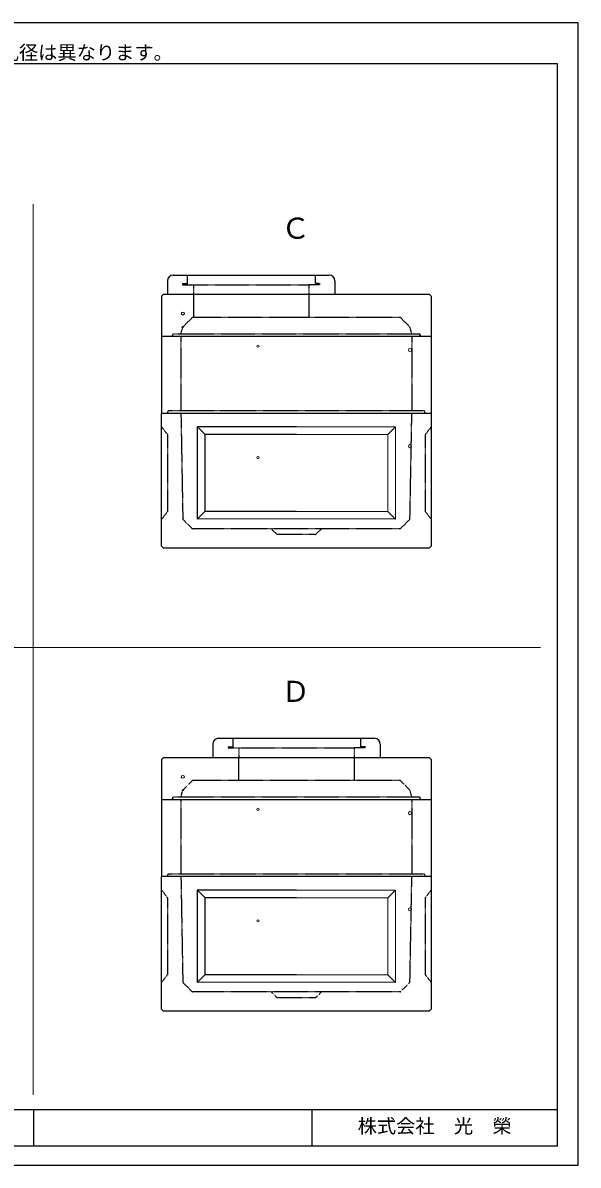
# Model space of a CAD drawing. Units: millimetres, scale not verified. Extents: x -420 to 421, y -297 to 297.
# Drawn here: x 132 to 421, y -297 to 297 of the extents above; entities that cross this region are included whole.
import ezdxf
from ezdxf.enums import TextEntityAlignment as Align

# ---------------------------------------------------------------- set-up
doc = ezdxf.new("R2010")
doc.units = ezdxf.units.MM
doc.header["$PDMODE"] = 32
doc.header["$PDSIZE"] = 0.5
doc.linetypes.add('USER2', pattern=[4.7625, 3.175, -1.5875])
doc.layers.add('0-0', color=7, linetype='Continuous')
for name, color, linetype, lineweight in [('0-1_0', 9, 'Continuous', 25), ('0-2_dims', 7, 'Continuous', 18), ('0-3_pen1実線', 4, 'Continuous', 13), ('0-4_pen2実線', 3, 'Continuous', 13), ('0-5_pen3実線', 7, 'Continuous', 25), ('0-6_pen4実線', 7, 'Continuous', 25), ('0-7_pen2破線', 3, 'USER2', 25), ('0-9_draw', 7, 'Continuous', 13)]:
    doc.layers.add(name, color=color, linetype=linetype, lineweight=lineweight)
doc.styles.add('ＭＳ ゴシック', font='')
doc.styles.get('ＭＳ ゴシック').set_extended_font_data('MS Gothic')

# ---------------------------------------------------------------- blocks, each defined once
blk = doc.blocks.new('部分図 1')
at = {"layer": '0-1_0'}
blk.add_lwpolyline([(0, 0), (16824, 0), (16824, 11878), (0, 11878)], close=True, dxfattribs=at)
at = {"layer": '0-2_dims'}
for p, q in [((11159.96, 731.96), (11159.96, 9993)), ((16434, 5383), (5700, 5383))]:
    blk.add_line(p, q, dxfattribs=at)
at = {"layer": '0-3_pen1実線'}
for p, q in [((14026.1, 9149.1), (14032.05, 9155.05)), ((14498.1, 4333.1), (14504.05, 4339.05))]:
    blk.add_line(p, q, dxfattribs=at)
at = {"layer": '0-4_pen2実線'}
for centre, radius in [((12716, 8855.02), 16), ((13496, 8516), 12), ((15076, 8476), 16), ((15076, 7476.6), 16), ((13496, 7356.6), 12), ((12716.01, 4039), 16), ((13496, 3700), 12), ((15076, 3660), 16), ((15076, 2660.6), 16), ((13496, 2540.6), 12)]:
    blk.add_circle(centre, radius, dxfattribs=at)
at = {"layer": '0-5_pen3実線'}
for p, q in [((12556.1, 9195.05), (12556.1, 9055.05)), ((12616.1, 9255.05), (14236.1, 9255.05)), ((14296.1, 9195.05), (14296.1, 9055.05)), ((12496, 9035.02), (12516, 9055.02)), ((12496, 9035.02), (12496, 8615.02)), ((12516, 9055.02), (15276, 9055.02)), ((15296, 9035.02), (15276, 9055.02)), ((15296, 9035.02), (15296, 8615.02)), ((12496, 8616), (12496, 7816)), ((15296, 8615.02), (12496, 8615.02)), ((12496, 6436.6), (12496, 7816.6)), ((12868, 7676.6), (12948, 7596.6)), ((12946, 6796.6), (12866, 6716.6)), ((13896, 6796.6), (12946, 6796.6)), ((14926, 6716.6), (12868.7, 6719.3)), ((12496, 6436.6), (12516, 6416.6)), ((15276, 6416.6), (12516, 6416.6)), ((13088.1, 4439.05), (14708.1, 4439.05)), ((13028.1, 4379.05), (13028.1, 4239.05)), ((14768.1, 4379.05), (14768.1, 4239.05)), ((12496.01, 4219), (12516.01, 4239)), ((12496.01, 4219), (12496.01, 3799)), ((12516.01, 4239), (15276.01, 4239)), ((15296.01, 4219), (15276.01, 4239)), ((15296.01, 4219), (15296.01, 3799)), ((12496, 3800), (12496, 3000)), ((15296.01, 3799), (12496.01, 3799)), ((12496, 1620.6), (12496, 3000.6)), ((12868, 2860.6), (12948, 2780.6)), ((12946, 1980.6), (12866, 1900.6)), ((14926, 1900.6), (12868.7, 1903.3)), ((13896, 1980.6), (12946, 1980.6)), ((12496, 1620.6), (12516, 1600.6)), ((15276, 1600.6), (12516, 1600.6)), ((11164, 580), (11164, 200))]:
    blk.add_line(p, q, dxfattribs=at)
for points in [[(15296, 8616), (15296, 7816), (12496, 7816)], [(15296, 7816.6), (15296, 6436.6), (15276, 6416.6)], [(13896, 7676.6), (12866, 7676.6), (12866, 6716.6)], [(13896, 7596.6), (12946, 7596.6), (12946, 6796.6)], [(15296, 3800), (15296, 3000), (12496, 3000)], [(15296, 3000.6), (15296, 1620.6), (15276, 1600.6)], [(13896, 2860.6), (12866, 2860.6), (12866, 1900.6)], [(13896, 2780.6), (12946, 2780.6), (12946, 1980.6)]]:
    blk.add_lwpolyline(points, dxfattribs=at)
for centre, start, end in [((12616.1, 9195.05), 90, 180), ((14236.1, 9195.05), 0, 90), ((13088.1, 4379.05), 90, 180), ((14708.1, 4379.05), 0, 90)]:
    blk.add_arc(centre, 60, start, end, dxfattribs=at)
at = {"layer": '0-6_pen4実線'}
for p, q in [((200, 580), (16610, 580)), ((14055, 580), (14055, 200))]:
    blk.add_line(p, q, dxfattribs=at)
blk.add_lwpolyline([(200, 200), (16610, 200), (16610, 11452), (200, 11452)], close=True, dxfattribs=at)
at = {"layer": '0-7_pen2破線'}
for p, q in [((12714.1, 9167.05), (12714.1, 9155.05)), ((12714.1, 9167.05), (12762.1, 9167.05)), ((12714.1, 9155.05), (14026.1, 9155.05)), ((12762.1, 9255.05), (12762.1, 9155.05)), ((12826.1, 9155.05), (12826.1, 9055.05)), ((14138.1, 9155.05), (14026.1, 9155.05)), ((14026.1, 9155.05), (14026.1, 9055.05)), ((14090.1, 9255.05), (14090.1, 9167.05)), ((14138.1, 9167.05), (14090.1, 9167.05)), ((14138.1, 9167.05), (14138.1, 9155.05)), ((12826, 9055.02), (12826, 8815.02)), ((14026, 9055.02), (14026, 8815.02)), ((12716, 8715.02), (12816, 8815.02)), ((13896, 8815.02), (12816, 8815.02)), ((14976, 8815.02), (13896, 8815.02)), ((15076, 8715.02), (14976, 8815.02)), ((12696, 8645.02), (12716, 8715.02)), ((15096, 8645.02), (15076, 8715.02)), ((12616, 8645.02), (12606, 8615.02)), ((12606, 8615.02), (12616, 8645.02)), ((12616, 8645.02), (15176, 8645.02)), ((12696, 8616), (12696, 7846)), ((15096, 8616), (15096, 7846)), ((12556, 7816), (12566, 7846)), ((12566, 7846), (13896, 7846)), ((13896, 7846), (15226, 7846)), ((15236, 7816), (15226, 7846)), ((15076, 6716.6), (15096, 7816.6)), ((12496, 7676.6), (12556, 7596.6)), ((12556, 7596.6), (12556, 6796.6)), ((12556, 6796.6), (12496, 6716.6)), ((14976, 6616.6), (15076, 6716.6)), ((14976, 6616.6), (12816, 6616.6)), ((14096, 6556.6), (14156, 6616.6)), ((13234.1, 4439.05), (13234.1, 4339.05)), ((14562.1, 4439.05), (14562.1, 4351.05)), ((13186.1, 4351.05), (13186.1, 4339.05)), ((13186.1, 4351.05), (13234.1, 4351.05)), ((13186.1, 4339.05), (14498.1, 4339.05)), ((13298.1, 4339.05), (13298.1, 4239.05)), ((14610.1, 4339.05), (14498.1, 4339.05)), ((14498.1, 4339.05), (14498.1, 4239.05)), ((14610.1, 4351.05), (14562.1, 4351.05)), ((14610.1, 4351.05), (14610.1, 4339.05)), ((13296.41, 4239), (13296.41, 3999)), ((14495.37, 4239), (14495.37, 3999)), ((12716.01, 3899), (12816.01, 3999)), ((13896.01, 3999), (12816.01, 3999)), ((14976.01, 3999), (13896.01, 3999)), ((15076.01, 3899), (14976.01, 3999)), ((12616.01, 3829), (12606.01, 3799)), ((12606.01, 3799), (12616.01, 3829)), ((12616.01, 3829), (15176.01, 3829)), ((12696.01, 3829), (12716.01, 3899)), ((15096.01, 3829), (15076.01, 3899)), ((12696, 3800), (12696, 3030)), ((15096, 3800), (15096, 3030)), ((12556, 3000), (12566, 3030)), ((12566, 3030), (13896, 3030)), ((13896, 3030), (15226, 3030)), ((15076, 1900.6), (15096, 3000.6)), ((15236, 3000), (15226, 3030)), ((12496, 2860.6), (12556, 2780.6)), ((12556, 2780.6), (12556, 1980.6)), ((12556, 1980.6), (12496, 1900.6)), ((14976, 1800.6), (15076, 1900.6)), ((14976, 1800.6), (12816, 1800.6)), ((14096, 1740.6), (14156, 1800.6))]:
    blk.add_line(p, q, dxfattribs=at)
for points in [[(15176, 8645.02), (15186, 8615.02), (15176, 8645.02)], [(12696.53, 7816.6), (12716, 6716.6), (12816, 6616.6)], [(15296, 7676.6), (15236, 7596.6), (15236, 6796.6), (15296, 6716.6)], [(14096, 6556.6), (13696, 6556.6), (13636, 6616.6)], [(15176.01, 3829), (15186.01, 3799), (15176.01, 3829)], [(12696.53, 3000.6), (12716, 1900.6), (12816, 1800.6)], [(15296, 2860.6), (15236, 2780.6), (15236, 1980.6), (15296, 1900.6)], [(14096, 1740.6), (13696, 1740.6), (13636, 1800.6)]]:
    blk.add_lwpolyline(points, dxfattribs=at)
for p in [(12716, 8715.02), (12716.01, 3899)]:
    blk.add_point(p, dxfattribs=at)
at = {"layer": '0-9_draw'}
for p, q in [((14926, 7676.6), (13896, 7676.6)), ((14926, 7676.6), (14846, 7596.6)), ((14926, 7676.6), (14926, 6716.6)), ((14846, 7596.6), (13896, 7596.6)), ((14846, 7596.6), (14846, 6796.6)), ((14846, 6796.6), (13896, 6796.6)), ((14846, 6796.6), (14926, 6716.6)), ((14926, 2860.6), (13896, 2860.6)), ((14926, 2860.6), (14846, 2780.6)), ((14926, 2860.6), (14926, 1900.6)), ((14846, 2780.6), (13896, 2780.6)), ((14846, 2780.6), (14846, 1980.6)), ((14846, 1980.6), (13896, 1980.6)), ((14846, 1980.6), (14926, 1900.6))]:
    blk.add_line(p, q, dxfattribs=at)
at = {"layer": '0-2_dims', "style": 'ＭＳ ゴシック'}
for s, height, p in [('※ＦＥＰ管メーカー・継手メーカーに依り、削孔径は異なります。', 146.6, (6613.66, 11451.93)), ('Ｃ', 219.9, (13737.92, 9566.8)), ('Ｄ', 219.9, (13737.92, 4750.8))]:
    blk.add_text(s, height=height, dxfattribs=at).set_placement(p, align=Align.BOTTOM_LEFT)
at = {"layer": '0-5_pen3実線', "style": 'ＭＳ ゴシック'}
blk.add_text('株式会社\u3000光\u3000榮', height=146.6, dxfattribs=at).set_placement((14533, 290), align=Align.BOTTOM_LEFT)

msp = doc.modelspace()

# ---------------------------------------------------------------- block references
at = {"layer": '0-0', "xscale": 0.05, "yscale": 0.05}
msp.add_blockref('部分図 1', (-420.5, -297), dxfattribs=at)

doc.saveas('drawing.dxf')
